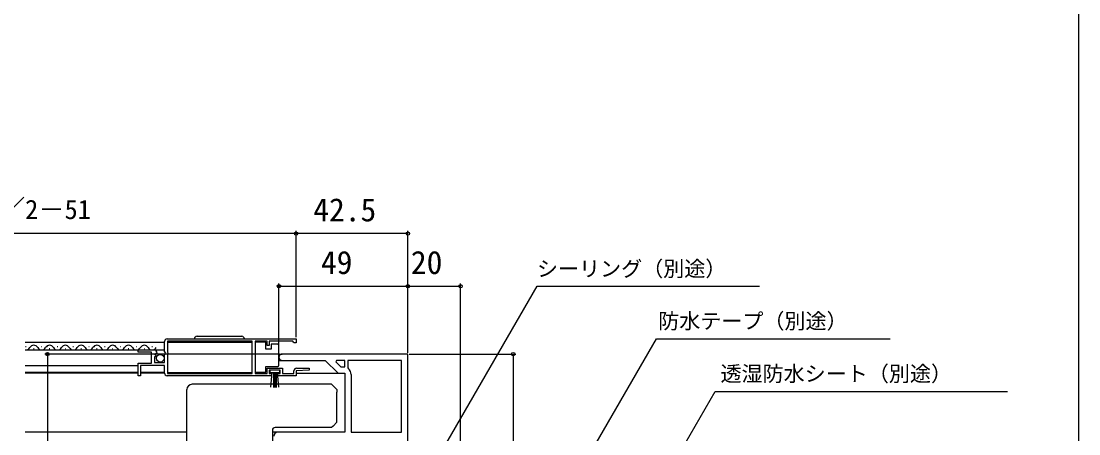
# Model space of a CAD drawing. Units: millimetres, scale not verified. Extents: x -525 to 525, y -783 to 779.
# Drawn here: x 123 to 525, y -484.1 to -327.4 of the extents above; entities that cross this region are included whole.
import ezdxf
from ezdxf.enums import TextEntityAlignment as Align

# ---------------------------------------------------------------- set-up
doc = ezdxf.new("R2010")
doc.units = ezdxf.units.MM
doc.header["$LTSCALE"] = 4
for name, color, linetype in [('0-2_YKK_11', 7, 'Continuous'), ('0-4_YKK_12', 2, 'Continuous'), ('0-5_YKK_13', 4, 'Continuous'), ('0-7_YKK_D', 6, 'Continuous'), ('0-8_YKK_ZWAK', 7, 'Continuous')]:
    doc.layers.add(name, color=color, linetype=linetype)
doc.styles.add('ＭＳ ゴシック', font='')
doc.styles.get('ＭＳ ゴシック').set_extended_font_data('MS Gothic')

msp = doc.modelspace()

# ---------------------------------------------------------------- linework, layer by layer
at = {"layer": '0-2_YKK_11'}
for points in [[(174.699, -453.432), (174.448, -453.643), (174.129, -453.558), (173.859, -454.026), (174.424, -454.591), (174.317, -454.85), (173.7, -454.85), (173.7, -457.05), (177.5, -457.05), (177.5, -454.05), (177.8, -453.75), (177.953, -453.421), (177.5, -452.881), (177.5, -449.05)], [(178.5, -448.05), (227.5, -448.05), (227.5, -449.55), (226.8, -449.55), (226.5, -449.25), (226.2, -448.95), (217.3, -448.95), (217.3, -450.55), (216.5, -450.55), (216.5, -448.95), (212, -448.95), (212, -461.15), (216.5, -461.15), (216.5, -459.15), (222.3, -459.15), (222.3, -461.15), (226.7, -461.15), (226.7, -460.15)], [(177.5, -461.05), (177.5, -458.15), (168.3, -458.15), (168.3, -462.05), (167.5, -462.05), (167.5, -457.25), (172.6, -457.25), (172.6, -453.05), (167.5, -453.05), (167.5, -452.25), (173.405, -452.25)], [(270, -531.3), (270, -453.8), (222.2, -453.8)], [(222.2, -456.2), (238.6, -456.2), (243.5, -461.1), (246, -461.1), (246, -483.5), (220.5, -483.5)], [(267.6, -483.5), (267.6, -456.2), (247.2, -456.2), (247.2, -459.008), (247.377, -459.389)], [(227.7, -459.15), (232.492, -459.15), (232.508, -459.933), (227.5, -460.15), (227.5, -462.05), (220.6, -462.05), (220.6, -461.25), (221.5, -461.25), (221.5, -459.95), (217.3, -459.95), (217.3, -461.25), (218.2, -461.25), (218.2, -462.05), (178.5, -462.05)], [(248.4, -461.6), (248.4, -483.5), (267.6, -483.5)]]:
    msp.add_lwpolyline(points, dxfattribs=at)
for points in [[(178.6, -461.15), (210.8, -461.15), (210.8, -448.95), (178.6, -448.95), (178.6, -453.15), (178.8, -453.35), (178.8, -453.95), (178.6, -454.15)], [(246, -456.2), (242.867, -456.2), (242.612, -456.817), (244.494, -458.7), (246, -458.7)]]:
    msp.add_lwpolyline(points, close=True, dxfattribs=at)
for centre, radius, start, end in [((178.5, -449.05), 1, 90.00001, 179.99999), ((173.405, -453.55), 1.3, 5.2159, 90.00002), ((222.2, -455), 1.2, 89.99999, 270.00001), ((178.5, -461.05), 1, 180.00001, 269.99999), ((227.7, -460.15), 1, 90.00001, 179.99999), ((245.5, -461.6), 2.9, 359.99999, 49.67978), ((220.5, -485), 1.5, 90.00001, 179.99999)]:
    msp.add_arc(centre, radius, start, end, dxfattribs=at)
at = {"layer": '0-4_YKK_12'}
for p, q in [((124.5, -449.25), (177.5, -449.25)), ((178.6, -449.25), (210.8, -449.25)), ((124.5, -452.25), (177.5, -452.25)), ((124.7, -450.99), (124.9, -450.99)), ((127.7, -451.75), (127.9, -451.75)), ((130.7, -450.99), (130.9, -450.99)), ((133.7, -451.75), (133.9, -451.75)), ((136.7, -450.99), (136.9, -450.99)), ((139.7, -451.75), (139.9, -451.75)), ((142.7, -450.99), (142.9, -450.99)), ((145.7, -451.75), (145.9, -451.75)), ((148.7, -450.99), (148.9, -450.99)), ((151.7, -451.75), (151.9, -451.75)), ((154.7, -450.99), (154.9, -450.99)), ((157.7, -451.75), (157.9, -451.75)), ((160.7, -450.99), (160.9, -450.99)), ((163.7, -451.75), (163.9, -451.75)), ((166.7, -450.99), (166.9, -450.99)), ((169.7, -451.75), (169.9, -451.75)), ((172.7, -450.99), (172.9, -450.99)), ((221.003, -453.8), (222.203, -453.8)), ((124.5, -458.15), (167.5, -458.15)), ((221.003, -456.2), (222.203, -456.2)), ((167.5, -460.75), (124.5, -460.75)), ((167.5, -461.1), (124.5, -461.1)), ((177.5, -460.75), (168.3, -460.75)), ((177.501, -461.1), (168.3, -461.1)), ((178.6, -460.75), (210.8, -460.75)), ((227.5, -461.1), (243.707, -461.1)), ((186, -483.5), (124.5, -483.5)), ((220.5, -483.5), (218.5, -483.5))]:
    msp.add_line(p, q, dxfattribs=at)
for centre, start, end in [((124.8, -450.532), 259.94608, 330.79746), ((127.8, -452.208), 29.20254, 150.79746), ((130.8, -450.532), 209.20254, 330.79746), ((133.8, -452.208), 29.20254, 150.79746), ((136.8, -450.532), 209.20254, 330.79746), ((139.8, -452.208), 29.20254, 150.79746), ((142.8, -450.532), 209.20254, 330.79746), ((145.8, -452.208), 29.20254, 150.79746), ((148.8, -450.532), 209.20254, 330.79746), ((151.8, -452.208), 29.20254, 150.79746), ((154.8, -450.532), 209.20254, 330.79746), ((157.8, -452.208), 29.20254, 150.79746), ((160.8, -450.532), 209.20254, 330.79746), ((163.8, -452.208), 29.20254, 150.79746), ((166.8, -450.532), 209.20254, 330.79746), ((169.8, -452.208), 29.20254, 150.79746), ((172.8, -450.532), 209.20254, 330.79746)]:
    msp.add_arc(centre, 1.718, start, end, dxfattribs=at)
at = {"layer": '0-5_YKK_13'}
for p, q in [((188.847, -448.05), (207.847, -448.05)), ((189.847, -447.05), (206.847, -447.05)), ((218, -450), (218, -452)), ((220.5, -450), (218, -450)), ((218, -452), (216, -452)), ((221, -458), (221, -457.5)), ((216, -458.5), (220.5, -458.5)), ((217.861, -466.427), (218.397, -460.8)), ((218.897, -460.8), (218.897, -466.45)), ((219.397, -460.8), (219.397, -466.45)), ((219.897, -460.8), (219.897, -466.45)), ((220.933, -466.427), (220.397, -460.8)), ((186, -468.153), (186, -467.3)), ((186, -510.851), (186, -468.153)), ((243, -479.7), (243, -468.226)), ((241.553, -481.147), (243, -479.7)), ((218.5, -482.7), (218.5, -495.3))]:
    msp.add_line(p, q, dxfattribs=at)
for points in [[(216, -452), (216, -449.3), (212, -449.3), (212, -460.7)], [(221, -457.5), (221, -451), (221, -450.5)], [(212, -460.7), (216, -460.7), (216, -458.5)], [(241, -465.3), (234.5, -465.3), (188, -465.3)], [(241, -465.3), (243, -467.301), (243, -468.226)], [(241.553, -481.147), (241, -481.7), (219.5, -481.7)]]:
    msp.add_lwpolyline(points, dxfattribs=at)
msp.add_lwpolyline([(217.497, -460.8), (221.297, -460.8), (221.297, -459.95), (217.497, -459.95)], close=True, dxfattribs=at)
msp.add_circle((175.85, -455.4), 1.45, dxfattribs=at)
for centre, radius, start, end in [((189.847, -448.05), 1, 90, 180), ((206.847, -448.05), 1, 0, 90), ((220.5, -450.5), 0.5, 0.00001, 90), ((220.5, -458), 0.5, 270, 359.99995), ((188, -467.3), 2, 90, 180), ((219.5, -482.7), 1, 90, 180)]:
    msp.add_arc(centre, radius, start, end, dxfattribs=at)
at = {"layer": '0-7_YKK_D'}
for p, q in [((227.5, -408.05), (18.5, -408.05)), ((227.5, -447.35), (227.5, -407.05)), ((227.5, -447.35), (227.5, -407.05)), ((270, -408.05), (227.5, -408.05)), ((270, -453.3), (270, -407.05)), ((221, -454), (221, -427.05)), ((221, -428.05), (270, -428.05)), ((270, -453.3), (270, -427.05)), ((270, -453.3), (270, -427.05)), ((270, -428.05), (290, -428.05)), ((290, -530.8), (290, -427.05)), ((221.203, -453.8), (132, -453.8)), ((133, -453.8), (133, -583.8)), ((270.5, -453.8), (311, -453.8)), ((310, -453.8), (310, -533.801))]:
    msp.add_line(p, q, dxfattribs=at)
for points in [[(274.158, -505.859), (275.433, -503.651), (319.081, -428.05), (403.619, -428.05)], [(315.491, -532.799), (316.766, -530.591), (364.421, -448.05), (453.329, -448.05)], [(349.373, -532.799), (350.648, -530.591), (386.756, -468.05), (497.933, -468.05)]]:
    msp.add_lwpolyline(points, dxfattribs=at)
for centre in [(227.5, -408.05), (227.5, -408.05), (270, -408.05), (221, -428.05), (270, -428.05), (270, -428.05), (290, -428.05), (133, -453.8), (310, -453.8)]:
    msp.add_circle(centre, 0.637, dxfattribs=at)
at = {"layer": '0-8_YKK_ZWAK'}
msp.add_lwpolyline([(-525, -782.8), (525, -782.8), (525, 747.2)], dxfattribs=at)

# ---------------------------------------------------------------- texts
at = {"layer": '0-7_YKK_D', "style": 'ＭＳ ゴシック'}
for s, height, p in [('網戸出来幅＝W／2－51', 7.331, (49.534, -404.743)), ('42.5', 8.798, (234.023, -406.05)), ('49', 8.798, (236.943, -426.05)), ('20', 8.798, (271.136, -426.05)), ('シーリング（別途）', 5.865, (319.039, -426.095)), ('防水テープ（別途）', 5.865, (365.105, -445.959)), ('透湿防水シート（別途）', 5.865, (388.801, -465.959))]:
    msp.add_text(s, height=height, dxfattribs=at).set_placement(p, align=Align.BOTTOM_LEFT)

doc.saveas('drawing.dxf')
